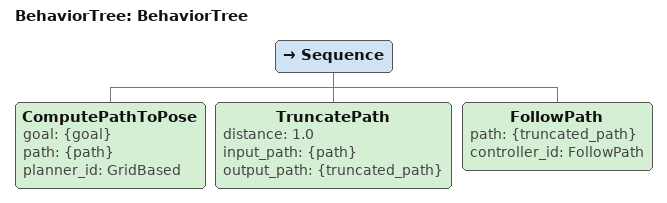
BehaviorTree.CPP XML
<?xml version="1.0"?>
<root main_tree_to_execute="BehaviorTree">
    <BehaviorTree ID="BehaviorTree">
        <Sequence>
            <ComputePathToPose goal="{goal}" path="{path}" planner_id="GridBased" />
            <TruncatePath distance="1.0" input_path="{path}" output_path="{truncated_path}"/>
            <FollowPath  path="{truncated_path}" controller_id="FollowPath"/>
        </Sequence>
    </BehaviorTree>
</root>
